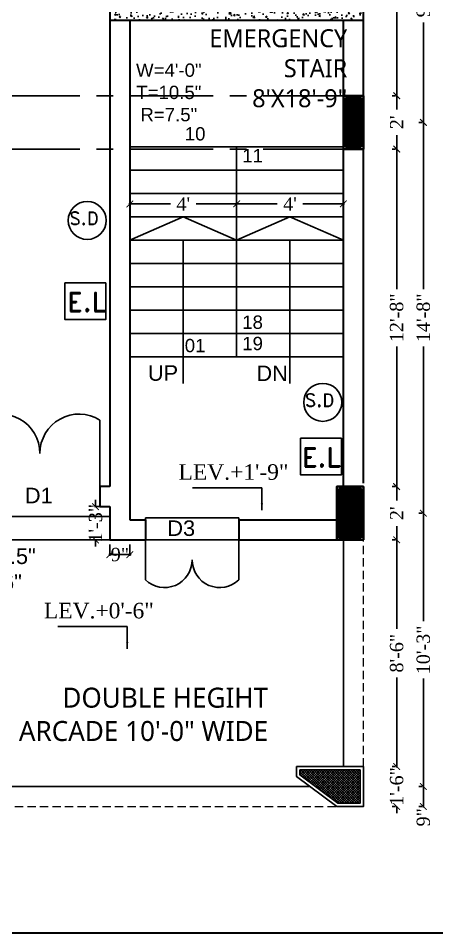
# Model space of a CAD drawing. Header units: inches. Extents: x 137014 to 144844, y -150241 to -148176.
# Drawn here: x 139399.6 to 139587.8, y -150221.1 to -149809.4 of the extents above; entities that cross this region are included whole.
import ezdxf

# ---------------------------------------------------------------- set-up
doc = ezdxf.new("R2010")
doc.units = ezdxf.units.IN
doc.header["$LTSCALE"] = 15
doc.header["$MEASUREMENT"] = 0
doc.header["$PDMODE"] = 2
for name, pattern in [('CENTER', [2, 1.25, -0.25, 0.25, -0.25]), ('DASHEDX2', [1.5, 1, -0.5]), ('HIDDEN', [0.375, 0.25, -0.125])]:
    doc.linetypes.add(name, pattern=pattern)
doc.layers.get('0').update_dxf_attribs({"linetype": 'CONTINUOUS'})
doc.layers.get('Defpoints').update_dxf_attribs({"linetype": 'CONTINUOUS'})
for name, color, linetype in [('COLUMN', 4, 'CONTINUOUS'), ('Column Hatch', 32, 'CONTINUOUS'), ('dimenion', 8, 'CONTINUOUS'), ('door', 74, 'CONTINUOUS'), ('dooted', 7, 'DASHEDX2'), ('HATCH', 252, 'CONTINUOUS'), ('stair', 31, 'CONTINUOUS'), ('TEXT', 2, 'CONTINUOUS'), ('WINDOW', 140, 'CONTINUOUS')]:
    doc.layers.add(name, color=color, linetype=linetype)
for name, color, linetype, lineweight in [('DIMENSION', 251, 'CONTINUOUS', 15), ('DOTTED', 255, 'HIDDEN', 5), ('tex2', 2, 'CONTINUOUS', 0), ('WALL', 1, 'CONTINUOUS', 30)]:
    doc.layers.add(name, color=color, linetype=linetype, lineweight=lineweight)
doc.styles.add('arial', font='times.ttf')
doc.styles.get("Standard").update_dxf_attribs({"font": 'romand.shx', "height": 8})
doc.styles.add('times', font='times.ttf', dxfattribs={"height": 6})
doc.dimstyles.new('ms-4', dxfattribs={"dimscale": 96, "dimtxt": 0.0625, "dimasz": 0.03125, "dimexe": 0.03125, "dimexo": 0.03125, "dimgap": 0.02, "dimtad": 0, "dimdec": 1, "dimzin": 0, "dimdsep": 46, "dimlunit": 4, "dimtxsty": 'arial', "dimblk": 'ARCHTICK', "dimcen": 0.09, "dimdle": 0.03125, "dimclrt": 3, "dimadec": 0, "dimazin": 0, "dimtfac": 1, "dimtdec": 1, "dimtofl": 0, "dimtmove": 2, "dimatfit": 3, "dimfxl": 1, "dimtolj": 1, "dimtzin": 0, "dimarcsym": 0})
doc.dimstyles.new('NAUMAN', dxfattribs={"dimtxt": 7, "dimasz": 3, "dimexe": 0.5, "dimexo": 2, "dimgap": 3, "dimtad": 0, "dimdec": 1, "dimzin": 0, "dimdsep": 46, "dimlunit": 4, "dimtxsty": 'times', "dimblk1": 'ARCHTICK', "dimblk2": 'ARCHTICK', "dimsah": 1, "dimcen": 0, "dimdle": 0.5, "dimclrd": 256, "dimclre": 256, "dimclrt": 2, "dimadec": 0, "dimazin": 0, "dimtfac": 1, "dimtdec": 1, "dimtix": 1, "dimtofl": 0, "dimtmove": 1, "dimatfit": 3, "dimldrblk": 'ARCHTICK', "dimfxl": 4, "dimtolj": 1, "dimtzin": 0, "dimarcsym": 0})

# ---------------------------------------------------------------- blocks, each defined once
blk = doc.blocks.new('_ARCHTICK')
at = {"color": 0, "linetype": 'ByBlock', "const_width": 0.15}
blk.add_lwpolyline([(-0.5, -0.5), (0.5, 0.5)], dxfattribs=at)
blk = doc.blocks.new('*D878')
at = {"layer": 'Defpoints', "color": 0, "ltscale": 5, "transparency": 16777216}
for p in [(139497.81, -149888.26), (139545.81, -149888.26), (139545.81, -149893.01)]:
    blk.add_point(p, dxfattribs=at)
at = {"layer": 'dimenion', "lineweight": -2, "ltscale": 5, "transparency": 16777216}
for p, q in [((139497.81, -149890.26), (139497.81, -149893.51)), ((139545.81, -149890.26), (139545.81, -149893.51)), ((139497.31, -149893.01), (139516.06, -149893.01)), ((139546.31, -149893.01), (139527.57, -149893.01))]:
    blk.add_line(p, q, dxfattribs=at)
at = {"layer": 'dimenion', "lineweight": -2, "ltscale": 5, "transparency": 16777216, "xscale": 3, "yscale": 3, "zscale": 3, "rotation": 180}
blk.add_blockref('_ARCHTICK', (139497.81, -149893.01), dxfattribs=at)
at = {"layer": 'dimenion', "lineweight": -2, "ltscale": 5, "transparency": 16777216, "xscale": 3, "yscale": 3, "zscale": 3}
blk.add_blockref('_ARCHTICK', (139545.81, -149893.01), dxfattribs=at)
at = {"layer": 'dimenion', "color": 2, "ltscale": 5, "transparency": 16777216, "insert": (139521.81, -149893.01), "char_height": 6, "attachment_point": 5, "style": 'times'}
blk.add_mtext("\\A1;4'", dxfattribs=at)
blk = doc.blocks.new('*D879')
at = {"layer": 'Defpoints', "color": 0, "ltscale": 5, "transparency": 16777216}
for p in [(139449.81, -149888.26), (139497.81, -149888.26), (139449.81, -149893.01)]:
    blk.add_point(p, dxfattribs=at)
at = {"layer": 'dimenion', "lineweight": -2, "ltscale": 5, "transparency": 16777216}
for p, q in [((139449.81, -149890.26), (139449.81, -149893.51)), ((139497.81, -149890.26), (139497.81, -149893.51)), ((139449.31, -149893.01), (139468.06, -149893.01)), ((139498.31, -149893.01), (139479.57, -149893.01))]:
    blk.add_line(p, q, dxfattribs=at)
at = {"layer": 'dimenion', "lineweight": -2, "ltscale": 5, "transparency": 16777216, "xscale": 3, "yscale": 3, "zscale": 3, "rotation": 180}
blk.add_blockref('_ARCHTICK', (139449.81, -149893.01), dxfattribs=at)
at = {"layer": 'dimenion', "lineweight": -2, "ltscale": 5, "transparency": 16777216, "xscale": 3, "yscale": 3, "zscale": 3}
blk.add_blockref('_ARCHTICK', (139497.81, -149893.01), dxfattribs=at)
at = {"layer": 'dimenion', "color": 2, "ltscale": 5, "transparency": 16777216, "insert": (139473.81, -149893.01), "char_height": 6, "attachment_point": 5, "style": 'times'}
blk.add_mtext("\\A1;4'", dxfattribs=at)
blk = doc.blocks.new('*D880')
at = {"layer": 'Defpoints', "color": 0, "ltscale": 5, "transparency": 16777216}
for p in [(139440.81, -150029.28), (139434.36, -150044.28), (139440.81, -150044.28)]:
    blk.add_point(p, dxfattribs=at)
at = {"layer": 'dimenion', "lineweight": -2, "ltscale": 5, "transparency": 16777216}
for p, q in [((139434.36, -150029.28), (139434.36, -150026.28)), ((139438.81, -150029.28), (139433.86, -150029.28)), ((139438.81, -150044.28), (139433.86, -150044.28)), ((139434.36, -150044.28), (139434.36, -150047.28))]:
    blk.add_line(p, q, dxfattribs=at)
at = {"layer": 'dimenion', "lineweight": -2, "ltscale": 5, "transparency": 16777216, "xscale": 3, "yscale": 3, "zscale": 3}
for p, rotation in [((139434.36, -150029.28), 270), ((139434.36, -150044.28), 90)]:
    blk.add_blockref('_ARCHTICK', p, dxfattribs=dict(at, rotation=rotation))
at = {"layer": 'dimenion', "color": 2, "ltscale": 5, "transparency": 16777216, "insert": (139434.36, -150036.78), "char_height": 6, "attachment_point": 5, "rotation": 90, "style": 'times'}
blk.add_mtext('\\A1;1\'-3"', dxfattribs=at)
blk = doc.blocks.new('*D881')
at = {"layer": 'Defpoints', "color": 0, "ltscale": 5, "transparency": 16777216}
for p in [(139440.81, -150044.28), (139449.81, -150044.28), (139440.81, -150050.87)]:
    blk.add_point(p, dxfattribs=at)
at = {"layer": 'dimenion', "lineweight": -2, "ltscale": 5, "transparency": 16777216}
for p, q in [((139440.81, -150046.28), (139440.81, -150051.37)), ((139449.81, -150046.28), (139449.81, -150051.37)), ((139450.31, -150050.87), (139440.31, -150050.87))]:
    blk.add_line(p, q, dxfattribs=at)
at = {"layer": 'dimenion', "lineweight": -2, "ltscale": 5, "transparency": 16777216, "xscale": 3, "yscale": 3, "zscale": 3, "rotation": 180}
blk.add_blockref('_ARCHTICK', (139440.81, -150050.87), dxfattribs=at)
at = {"layer": 'dimenion', "lineweight": -2, "ltscale": 5, "transparency": 16777216, "xscale": 3, "yscale": 3, "zscale": 3}
blk.add_blockref('_ARCHTICK', (139449.81, -150050.87), dxfattribs=at)
at = {"layer": 'dimenion', "color": 2, "ltscale": 5, "transparency": 16777216, "insert": (139445.31, -150050.87), "char_height": 6, "attachment_point": 5, "style": 'times'}
blk.add_mtext('\\A1;9"', dxfattribs=at)
blk = doc.blocks.new('ddd')
at = {"layer": 'Column Hatch', "lineweight": 35}
h = blk.add_hatch(dxfattribs=at)
h.set_pattern_fill('ANSI37', color=256, scale=6, angle=270)
h.paths.add_polyline_path([(1, -23), (11, -23), (11, -1), (1, -1)])
at = {"layer": 'COLUMN', "lineweight": 35}
blk.add_lwpolyline([(0, -24), (12, -24), (12, 0), (0, 0)], close=True, dxfattribs=at)
at = {"layer": 'Column Hatch', "lineweight": 35}
blk.add_lwpolyline([(1, -23), (11, -23), (11, -1), (1, -1)], close=True, dxfattribs=at)
blk = doc.blocks.new('*D919')
at = {"layer": 'Defpoints', "color": 0, "ltscale": 5, "transparency": 16777216}
for p in [(139581.81, -149744.28), (139581.81, -149856.28), (139581.81, -149856.28)]:
    blk.add_point(p, dxfattribs=at)
at = {"layer": 'HATCH', "lineweight": -2, "ltscale": 5, "transparency": 16777216}
for p, q in [((139579.81, -149744.28), (139581.31, -149744.28)), ((139581.81, -149743.78), (139581.81, -149789.24)), ((139581.81, -149856.78), (139581.81, -149811.33)), ((139579.81, -149856.28), (139581.31, -149856.28))]:
    blk.add_line(p, q, dxfattribs=at)
at = {"layer": 'HATCH', "lineweight": -2, "ltscale": 5, "transparency": 16777216, "xscale": 3, "yscale": 3, "zscale": 3}
for p, rotation in [((139581.81, -149744.28), 90), ((139581.81, -149856.28), 270)]:
    blk.add_blockref('_ARCHTICK', p, dxfattribs=dict(at, rotation=rotation))
at = {"layer": 'HATCH', "color": 2, "ltscale": 5, "transparency": 16777216, "insert": (139581.81, -149800.28), "char_height": 6, "attachment_point": 5, "rotation": 90, "style": 'times'}
blk.add_mtext('\\A1;9\'-4"', dxfattribs=at)
blk = doc.blocks.new('*D920')
at = {"layer": 'Defpoints', "color": 0, "ltscale": 5, "transparency": 16777216}
for p in [(139581.81, -149856.28), (139581.81, -150032.28), (139581.81, -150032.28)]:
    blk.add_point(p, dxfattribs=at)
at = {"layer": 'HATCH', "lineweight": -2, "ltscale": 5, "transparency": 16777216}
for p, q in [((139579.81, -149856.28), (139581.31, -149856.28)), ((139581.81, -149855.78), (139581.81, -149931.37)), ((139581.81, -150032.78), (139581.81, -149957.2)), ((139579.81, -150032.28), (139581.31, -150032.28))]:
    blk.add_line(p, q, dxfattribs=at)
at = {"layer": 'HATCH', "lineweight": -2, "ltscale": 5, "transparency": 16777216, "xscale": 3, "yscale": 3, "zscale": 3}
for p, rotation in [((139581.81, -149856.28), 90), ((139581.81, -150032.28), 270)]:
    blk.add_blockref('_ARCHTICK', p, dxfattribs=dict(at, rotation=rotation))
at = {"layer": 'HATCH', "color": 2, "ltscale": 5, "transparency": 16777216, "insert": (139581.81, -149944.28), "char_height": 6, "attachment_point": 5, "rotation": 90, "style": 'times'}
blk.add_mtext('\\A1;14\'-8"', dxfattribs=at)
blk = doc.blocks.new('*D921')
at = {"layer": 'Defpoints', "color": 0, "ltscale": 5, "transparency": 16777216}
for p in [(139581.81, -150032.28), (139581.81, -150155.28), (139581.81, -150155.28)]:
    blk.add_point(p, dxfattribs=at)
at = {"layer": 'HATCH', "lineweight": -2, "ltscale": 5, "transparency": 16777216}
for p, q in [((139579.81, -150032.28), (139581.31, -150032.28)), ((139581.81, -150031.78), (139581.81, -150080.87)), ((139581.81, -150155.78), (139581.81, -150106.7)), ((139579.81, -150155.28), (139581.31, -150155.28))]:
    blk.add_line(p, q, dxfattribs=at)
at = {"layer": 'HATCH', "lineweight": -2, "ltscale": 5, "transparency": 16777216, "xscale": 3, "yscale": 3, "zscale": 3}
for p, rotation in [((139581.81, -150032.28), 90), ((139581.81, -150155.28), 270)]:
    blk.add_blockref('_ARCHTICK', p, dxfattribs=dict(at, rotation=rotation))
at = {"layer": 'HATCH', "color": 2, "ltscale": 5, "transparency": 16777216, "insert": (139581.81, -150093.78), "char_height": 6, "attachment_point": 5, "rotation": 90, "style": 'times'}
blk.add_mtext('\\A1;10\'-3"', dxfattribs=at)
blk = doc.blocks.new('*D922')
at = {"layer": 'Defpoints', "color": 0, "ltscale": 5, "transparency": 16777216}
for p in [(139581.81, -150155.28), (139581.81, -150164.28), (139581.81, -150164.28)]:
    blk.add_point(p, dxfattribs=at)
at = {"layer": 'HATCH', "lineweight": -2, "ltscale": 5, "transparency": 16777216}
for p, q in [((139579.81, -150155.28), (139581.31, -150155.28)), ((139581.81, -150154.78), (139581.81, -150164.78)), ((139579.81, -150164.28), (139581.31, -150164.28))]:
    blk.add_line(p, q, dxfattribs=at)
at = {"layer": 'HATCH', "lineweight": -2, "ltscale": 5, "transparency": 16777216, "xscale": 3, "yscale": 3, "zscale": 3}
for p, rotation in [((139581.81, -150155.28), 90), ((139581.81, -150164.28), 270)]:
    blk.add_blockref('_ARCHTICK', p, dxfattribs=dict(at, rotation=rotation))
at = {"layer": 'HATCH', "color": 2, "ltscale": 5, "transparency": 16777216, "insert": (139581.81, -150169.13), "char_height": 6, "attachment_point": 5, "rotation": 90, "style": 'times'}
blk.add_mtext('\\A1;9"', dxfattribs=at)
blk = doc.blocks.new('*D927')
at = {"layer": 'Defpoints', "color": 0, "ltscale": 5, "transparency": 16777216}
for p in [(139569.81, -149732.28), (139569.81, -149844.28), (139569.81, -149844.28)]:
    blk.add_point(p, dxfattribs=at)
at = {"layer": 'HATCH', "lineweight": -2, "ltscale": 5, "transparency": 16777216}
for p, q in [((139567.81, -149732.28), (139569.31, -149732.28)), ((139569.81, -149731.78), (139569.81, -149777.24)), ((139569.81, -149844.78), (139569.81, -149799.33)), ((139567.81, -149844.28), (139569.31, -149844.28))]:
    blk.add_line(p, q, dxfattribs=at)
at = {"layer": 'HATCH', "lineweight": -2, "ltscale": 5, "transparency": 16777216, "xscale": 3, "yscale": 3, "zscale": 3}
for p, rotation in [((139569.81, -149732.28), 90), ((139569.81, -149844.28), 270)]:
    blk.add_blockref('_ARCHTICK', p, dxfattribs=dict(at, rotation=rotation))
at = {"layer": 'HATCH', "color": 2, "ltscale": 5, "transparency": 16777216, "insert": (139569.81, -149788.28), "char_height": 6, "attachment_point": 5, "rotation": 90, "style": 'times'}
blk.add_mtext('\\A1;9\'-4"', dxfattribs=at)
blk = doc.blocks.new('*D928')
at = {"layer": 'Defpoints', "color": 0, "ltscale": 5, "transparency": 16777216}
for p in [(139569.81, -149844.28), (139569.81, -149868.28), (139569.81, -149868.28)]:
    blk.add_point(p, dxfattribs=at)
at = {"layer": 'HATCH', "lineweight": -2, "ltscale": 5, "transparency": 16777216}
for p, q in [((139567.81, -149844.28), (139569.31, -149844.28)), ((139569.81, -149843.78), (139569.81, -149850.55)), ((139569.81, -149868.78), (139569.81, -149862.01)), ((139567.81, -149868.28), (139569.31, -149868.28))]:
    blk.add_line(p, q, dxfattribs=at)
at = {"layer": 'HATCH', "lineweight": -2, "ltscale": 5, "transparency": 16777216, "xscale": 3, "yscale": 3, "zscale": 3}
for p, rotation in [((139569.81, -149844.28), 90), ((139569.81, -149868.28), 270)]:
    blk.add_blockref('_ARCHTICK', p, dxfattribs=dict(at, rotation=rotation))
at = {"layer": 'HATCH', "color": 2, "ltscale": 5, "transparency": 16777216, "insert": (139569.81, -149856.28), "char_height": 6, "attachment_point": 5, "rotation": 90, "style": 'times'}
blk.add_mtext("\\A1;2'", dxfattribs=at)
blk = doc.blocks.new('*D929')
at = {"layer": 'Defpoints', "color": 0, "ltscale": 5, "transparency": 16777216}
for p in [(139569.81, -149868.28), (139569.81, -150020.28), (139569.81, -150020.28)]:
    blk.add_point(p, dxfattribs=at)
at = {"layer": 'HATCH', "lineweight": -2, "ltscale": 5, "transparency": 16777216}
for p, q in [((139567.81, -149868.28), (139569.31, -149868.28)), ((139569.81, -149867.78), (139569.81, -149931.37)), ((139569.81, -150020.78), (139569.81, -149957.2)), ((139567.81, -150020.28), (139569.31, -150020.28))]:
    blk.add_line(p, q, dxfattribs=at)
at = {"layer": 'HATCH', "lineweight": -2, "ltscale": 5, "transparency": 16777216, "xscale": 3, "yscale": 3, "zscale": 3}
for p, rotation in [((139569.81, -149868.28), 90), ((139569.81, -150020.28), 270)]:
    blk.add_blockref('_ARCHTICK', p, dxfattribs=dict(at, rotation=rotation))
at = {"layer": 'HATCH', "color": 2, "ltscale": 5, "transparency": 16777216, "insert": (139569.81, -149944.28), "char_height": 6, "attachment_point": 5, "rotation": 90, "style": 'times'}
blk.add_mtext('\\A1;12\'-8"', dxfattribs=at)
blk = doc.blocks.new('*D930')
at = {"layer": 'Defpoints', "color": 0, "ltscale": 5, "transparency": 16777216}
for p in [(139569.81, -150020.28), (139569.81, -150044.28), (139569.81, -150044.28)]:
    blk.add_point(p, dxfattribs=at)
at = {"layer": 'HATCH', "lineweight": -2, "ltscale": 5, "transparency": 16777216}
for p, q in [((139567.81, -150020.28), (139569.31, -150020.28)), ((139569.81, -150019.78), (139569.81, -150026.55)), ((139569.81, -150044.78), (139569.81, -150038.01)), ((139567.81, -150044.28), (139569.31, -150044.28))]:
    blk.add_line(p, q, dxfattribs=at)
at = {"layer": 'HATCH', "lineweight": -2, "ltscale": 5, "transparency": 16777216, "xscale": 3, "yscale": 3, "zscale": 3}
for p, rotation in [((139569.81, -150020.28), 90), ((139569.81, -150044.28), 270)]:
    blk.add_blockref('_ARCHTICK', p, dxfattribs=dict(at, rotation=rotation))
at = {"layer": 'HATCH', "color": 2, "ltscale": 5, "transparency": 16777216, "insert": (139569.81, -150032.28), "char_height": 6, "attachment_point": 5, "rotation": 90, "style": 'times'}
blk.add_mtext("\\A1;2'", dxfattribs=at)
blk = doc.blocks.new('*D931')
at = {"layer": 'Defpoints', "color": 0, "ltscale": 5, "transparency": 16777216}
for p in [(139569.81, -150044.28), (139569.81, -150146.28), (139569.81, -150146.28)]:
    blk.add_point(p, dxfattribs=at)
at = {"layer": 'HATCH', "lineweight": -2, "ltscale": 5, "transparency": 16777216}
for p, q in [((139567.81, -150044.28), (139569.31, -150044.28)), ((139569.81, -150043.78), (139569.81, -150084.33)), ((139569.81, -150146.78), (139569.81, -150106.23)), ((139567.81, -150146.28), (139569.31, -150146.28))]:
    blk.add_line(p, q, dxfattribs=at)
at = {"layer": 'HATCH', "lineweight": -2, "ltscale": 5, "transparency": 16777216, "xscale": 3, "yscale": 3, "zscale": 3}
for p, rotation in [((139569.81, -150044.28), 90), ((139569.81, -150146.28), 270)]:
    blk.add_blockref('_ARCHTICK', p, dxfattribs=dict(at, rotation=rotation))
at = {"layer": 'HATCH', "color": 2, "ltscale": 5, "transparency": 16777216, "insert": (139569.81, -150095.28), "char_height": 6, "attachment_point": 5, "rotation": 90, "style": 'times'}
blk.add_mtext('\\A1;8\'-6"', dxfattribs=at)
blk = doc.blocks.new('*D932')
at = {"layer": 'Defpoints', "color": 0, "ltscale": 5, "transparency": 16777216}
for p in [(139569.81, -150146.28), (139569.81, -150164.28), (139569.81, -150164.28)]:
    blk.add_point(p, dxfattribs=at)
at = {"layer": 'HATCH', "lineweight": -2, "ltscale": 5, "transparency": 16777216}
for p, q in [((139569.81, -150146.28), (139569.81, -150143.28)), ((139567.81, -150146.28), (139569.31, -150146.28)), ((139567.81, -150164.28), (139569.31, -150164.28)), ((139569.81, -150164.28), (139569.81, -150167.28))]:
    blk.add_line(p, q, dxfattribs=at)
at = {"layer": 'HATCH', "lineweight": -2, "ltscale": 5, "transparency": 16777216, "xscale": 3, "yscale": 3, "zscale": 3}
for p, rotation in [((139569.81, -150146.28), 270), ((139569.81, -150164.28), 90)]:
    blk.add_blockref('_ARCHTICK', p, dxfattribs=dict(at, rotation=rotation))
at = {"layer": 'HATCH', "color": 2, "ltscale": 5, "transparency": 16777216, "insert": (139569.81, -150155.28), "char_height": 6, "attachment_point": 5, "rotation": 90, "style": 'times'}
blk.add_mtext('\\A1;1\'-6"', dxfattribs=at)

msp = doc.modelspace()

# ---------------------------------------------------------------- hatches: boundary and pattern name
at = {"layer": 'Column Hatch', "lineweight": 35}
h = msp.add_hatch(dxfattribs=at)
h.set_pattern_fill('ANSI37', color=256, scale=0.25)
h.set_pattern_definition([(45, (139545.8148, -150003.28335), (-0.561266, 0.561266), []), (135, (139545.8148, -150003.28335), (-0.561266, -0.561266), [])])
h.paths.add_polyline_path([(139546.81484, -149845.28335), (139553.81484, -149845.28335), (139553.81484, -149867.28335), (139546.81484, -149867.28335)])
at = {"layer": 'Column Hatch'}
h = msp.add_hatch(dxfattribs=at)
h.set_pattern_fill('ANSI37', color=256, scale=0.25)
h.set_pattern_definition([(45, (111053.51634, -150784.0683), (-0.561266008, 0.561266008), []), (135, (111053.51634, -150784.0683), (-0.561266008, -0.561266008), [])])
edge = h.paths.add_edge_path(flags=16)
edge.add_arc((139548.81484, -150155.28335), 0.000325, 180, 540, ccw=False)
edge = h.paths.add_edge_path(flags=0)
edge.add_arc((139524.67989, -150155.27823), 15.14421, 357.9963631, 362.0036369, ccw=False)
edge.add_arc((139535.73136, -150155.54553), 4.09189, 356.3262836, 363.6737164)
edge.add_arc((139528.24355, -150155.01605), 11.57437, 358.6766856, 361.3233144)
edge = h.paths.add_edge_path(flags=16)
edge.add_arc((139524.67989, -150155.27823), 15.14421, 357.9963631, 362.0036369, ccw=False)
edge.add_arc((139535.73136, -150155.54553), 4.09189, 356.3262836, 363.6737164)
edge.add_arc((139528.24355, -150155.01605), 11.57437, 358.6766856, 361.3233144)
h.paths.add_polyline_path([(139553.31484, -150147.78335), (139526.31484, -150147.78335), (139526.31484, -150150.03335), (139543.31484, -150162.78335), (139553.31484, -150162.78335)])
edge = h.paths.add_edge_path(flags=0)
edge.add_arc((139535.73136, -150155.54553), 4.09189, 356.3262836, 363.6737164, ccw=False)
edge.add_arc((139553.03114, -150155.27823), 13.22691, 177.705781, 182.294219, ccw=False)
edge.add_arc((139528.24355, -150155.01605), 11.57437, 358.6766856, 361.3233144, ccw=False)
edge = h.paths.add_edge_path(flags=16)
edge.add_line((139539.81484, -150154.75758), (139539.80242, -150154.74875))
edge.add_arc((139507.1548, -150155.48535), 32.65593, 359.4343904, 361.2925065, ccw=False)
edge.add_line((139539.80914, -150155.80772), (139539.82376, -150155.81594))
edge.add_arc((139624.63426, -150154.57174), 84.81962, 180.1255394, 180.8404902, ccw=False)
edge = h.paths.add_edge_path(flags=0)
edge.add_arc((139535.73136, -150155.54553), 4.09189, 356.3262836, 363.6737164, ccw=False)
edge.add_arc((139553.03114, -150155.27823), 13.22691, 177.705781, 182.294219, ccw=False)
edge.add_arc((139528.24355, -150155.01605), 11.57437, 358.6766856, 361.3233144, ccw=False)
at = {"layer": 'HATCH'}
h = msp.add_hatch(dxfattribs=at)
h.set_pattern_fill('AR-CONC', color=256, style=0)
h.set_pattern_definition([(50, (-957.938, -13321.3474), (7.17260183, -0.62752135), [0.75, -8.25]), (355, (-957.938, -13321.3474), (-1.38751334, 7.52192134), [0.6, -6.6]), (100.4514, (-957.3405, -13321.4), (5.78509382, 6.89439542), [0.6374019, -7.01142112]), (46.1842, (-957.938, -13319.347), (10.6724105, -1.65519014), [1.125, -12.375]), (96.6356, (-957.049, -13319.485), (9.34662706, 9.7411787), [0.9561029, -10.51713]), (351.1842, (-957.938, -13319.347), (9.34661945, 9.741186), [0.9, -9.9]), (21, (-956.938, -13319.8474), (5.96907052, -4.0261889), [0.75, -8.25]), (326, (-956.938, -13319.8474), (2.43315332, 7.25150045), [0.6, -6.6]), (71.4514, (-956.441, -13320.183), (8.40222629, 3.22530497), [0.6374019, -7.01142112]), (37.5, (-957.9382, -13321.3474), (0.121598553, 3.328938538), [0, -6.52, 0, -6.7, 0, -6.625]), (7.5, (-957.938, -13321.3474), (2.630695374, 3.94411712), [0, -3.82, 0, -6.37, 0, -2.525]), (327.5, (-960.1682, -13321.3474), (5.33822436, -0.225548717), [0, -2.5, 0, -7.8, 0, -10.35]), (317.5, (-961.168, -13321.3474), (5.83186169, 1.00104982), [0, -3.25, 0, -5.18, 0, -7.35])])
h.paths.add_polyline_path([(139449.81484, -149741.28335), (139449.81484, -149750.28335), (139440.81484, -149750.28335), (139440.81484, -149732.28335), (139554.81484, -149732.28335), (139554.81484, -149810.28335), (139440.81484, -149810.28335), (139440.81484, -149798.28335), (139449.81484, -149798.28335), (139449.81484, -149801.28335), (139545.81484, -149801.28335), (139545.81484, -149741.28335)])

# ---------------------------------------------------------------- linework, layer by layer
at = {"ltscale": 0.22}
for points in [[(139438.95996, -149928.54294), (139420.6007, -149928.54294), (139420.6007, -149945.04212), (139438.95996, -149945.04212)], [(139544.91724, -149998.46665), (139526.55798, -149998.46665), (139526.55798, -150014.96583), (139544.91724, -150014.96583)]]:
    msp.add_lwpolyline(points, close=True, dxfattribs=at)
for centre in [(139430.59258, -149900.45426), (139536.54986, -149982.33278)]:
    msp.add_circle(centre, 8.55115, dxfattribs=at)
at = {"layer": 'COLUMN', "lineweight": 35}
msp.add_lwpolyline([(139545.81484, -149844.28335), (139554.81484, -149844.28335), (139554.81484, -149868.28335), (139545.81484, -149868.28335)], close=True, dxfattribs=at)
at = {"layer": 'COLUMN'}
msp.add_lwpolyline([(139554.81484, -150146.28335), (139524.81484, -150146.28335), (139524.81484, -150150.78335), (139542.81484, -150164.28335), (139554.81484, -150164.28335), (139554.81484, -150146.28335)], dxfattribs=at)
at = {"layer": 'Column Hatch', "lineweight": 35}
msp.add_lwpolyline([(139546.81484, -149845.28335), (139553.81484, -149845.28335), (139553.81484, -149867.28335), (139546.81484, -149867.28335)], close=True, dxfattribs=at)
at = {"layer": 'Column Hatch'}
msp.add_lwpolyline([(139553.31484, -150147.78335), (139526.31484, -150147.78335), (139526.31484, -150150.03335), (139543.31484, -150162.78335), (139553.31484, -150162.78335)], close=True, dxfattribs=at)
at = {"layer": 'door'}
for p, q in [((139456.80229, -150044.28335), (139456.80229, -150062.28335)), ((139498.80229, -150044.28335), (139498.80229, -150062.28335))]:
    msp.add_line(p, q, dxfattribs=at)
for centre, start, end in [((139465.37372, -150053.28335), 226.397181, 0), ((139490.23086, -150053.28335), 180, 313.602819)]:
    msp.add_arc(centre, 12.42857, start, end, dxfattribs=at)
at = {"layer": 'dooted', "linetype": 'CENTER', "ltscale": 2}
for p, q in [((139209.81484, -149844.28335), (139545.81484, -149844.28335)), ((139209.81484, -149868.28335), (139545.81484, -149868.28335))]:
    msp.add_line(p, q, dxfattribs=at)
at = {"layer": 'DOTTED'}
for p, q in [((139554.81484, -150146.28335), (139554.81484, -150044.28335)), ((139206.81484, -150164.28335), (139542.81484, -150164.28335))]:
    msp.add_line(p, q, dxfattribs=at)
at = {"layer": 'stair'}
for p, q in [((139449.81484, -149867.28335), (139545.81484, -149867.28335)), ((139497.81484, -149867.28335), (139497.81484, -149961.78335)), ((139449.81484, -149877.78335), (139545.81484, -149877.78335)), ((139497.81484, -149888.28335), (139449.81484, -149888.28335)), ((139473.81484, -149888.28335), (139464.81484, -149888.28335)), ((139545.81484, -149888.28335), (139497.81484, -149888.28335)), ((139497.81484, -149898.78335), (139449.81484, -149898.78335)), ((139473.81484, -149898.78335), (139449.81484, -149909.28335)), ((139473.81484, -149898.78335), (139497.81484, -149909.28335)), ((139545.81484, -149898.78335), (139497.81484, -149898.78335)), ((139521.81484, -149898.78335), (139497.81484, -149909.28335)), ((139521.81484, -149898.78335), (139545.81484, -149909.28335)), ((139497.81484, -149909.28335), (139449.81484, -149909.28335)), ((139473.81484, -149909.28335), (139473.81484, -149973.80057)), ((139545.81484, -149909.28335), (139497.81484, -149909.28335)), ((139521.81484, -149909.28335), (139521.81484, -149973.80057)), ((139497.81484, -149919.78335), (139449.81484, -149919.78335)), ((139545.81484, -149919.78335), (139497.81484, -149919.78335)), ((139497.81484, -149930.28335), (139449.81484, -149930.28335)), ((139545.81484, -149930.28335), (139497.81484, -149930.28335)), ((139497.81484, -149940.78335), (139449.81484, -149940.78335)), ((139545.81484, -149940.78335), (139497.81484, -149940.78335)), ((139449.81484, -149951.28335), (139497.81484, -149951.28335)), ((139497.81484, -149951.28335), (139545.81484, -149951.28335)), ((139449.81484, -149961.78335), (139497.81484, -149961.78335)), ((139497.81484, -149961.78335), (139545.81484, -149961.78335)), ((139545.81484, -150146.28335), (139545.81484, -150044.28335)), ((139218.81484, -150155.28335), (139530.81484, -150155.28335))]:
    msp.add_line(p, q, dxfattribs=at)
at = {"layer": 'WALL'}
for p, q in [((139554.81484, -149844.28335), (139554.81484, -149732.28335)), ((139440.81484, -149798.28335), (139440.81484, -149868.03335)), ((139440.81484, -149810.28335), (139554.81484, -149810.28335)), ((139449.81484, -149810.28335), (139449.81484, -150035.28335)), ((139545.81484, -149844.28335), (139545.81484, -149810.28335)), ((139440.81484, -149868.28335), (139440.81484, -150020.28335)), ((139545.81484, -150020.28335), (139545.81484, -149868.28335)), ((139554.81484, -150018.78335), (139554.81484, -149868.28335)), ((139440.81484, -150020.28335), (139436.31484, -150020.28335)), ((139436.31484, -150020.28335), (139436.31484, -150029.28335)), ((139436.31484, -150029.28335), (139440.81484, -150029.28335)), ((139440.81484, -150029.28335), (139440.81484, -150044.28335)), ((139449.81484, -150035.28335), (139456.80229, -150035.28335)), ((139456.80229, -150035.28335), (139456.80229, -150044.28335)), ((139498.80229, -150035.28335), (139542.81484, -150035.28335)), ((139498.80229, -150035.28335), (139498.80229, -150044.28335)), ((139440.81484, -150044.28335), (139449.81484, -150044.28335)), ((139449.81484, -150044.28335), (139456.80229, -150044.28335)), ((139498.80229, -150044.28335), (139542.81484, -150044.28335)), ((139129.51063, -150221.08812), (141865.51063, -150221.08812))]:
    msp.add_line(p, q, dxfattribs=at)
at = {"layer": 'WINDOW'}
for p, q in [((139436.31484, -150020.28335), (139436.31484, -149990.28335)), ((139440.81484, -150033.78335), (139377.81484, -150033.78335)), ((139456.80229, -150034.28335), (139498.80229, -150034.28335)), ((139456.80229, -150034.28335), (139456.80229, -150035.28335)), ((139498.80229, -150035.28335), (139498.80229, -150034.28335)), ((139440.81484, -150044.28335), (139377.81484, -150044.28335)), ((139456.80229, -150044.28335), (139498.80229, -150044.28335))]:
    msp.add_line(p, q, dxfattribs=at)
for centre, start, end in [((139391.64817, -150005.28335), 0, 121.8907918), ((139426.9815, -150005.28335), 58.1092082, 180)]:
    msp.add_arc(centre, 17.66667, start, end, dxfattribs=at)

# ---------------------------------------------------------------- block references
at = {"layer": 'COLUMN', "xscale": -1}
msp.add_blockref('ddd', (139554.81484, -150020.28335), dxfattribs=at)

# ---------------------------------------------------------------- texts
at = {"ltscale": 0.22, "attachment_point": 3}
for s, insert, char_height, width in [('S.D', (139435.73823, -149896.54468), 5.915259, 5.6025929), ('E.L', (139438.81481, -149932.8783), 8.517973, 26.2972052), ('S.D', (139541.69551, -149978.4232), 5.915259, 5.6025929), ('E.L', (139544.38968, -150002.80201), 8.517973, 26.2972052)]:
    msp.add_mtext(s, dxfattribs=dict(at, insert=insert, char_height=char_height, width=width))
at = {"layer": 'tex2', "attachment_point": 5, "style": 'arial'}
for s, insert, char_height, width in [('{\\fArial|b0|i0|c0|p34;W=4\'-0"\\PT=10.5"\\PR=7.5"}', (139467.30034, -149842.83494), 6, 41.3127623), ('{\\fArial|b0|i0|c0|p34;10}', (139479.13344, -149861.48668), 6, 31.2334731), ('{\\fArial|b0|i0|c0|p34;11}', (139504.9877, -149871.26071), 6, 31.2334731), ('{\\fArial|b0|i0|c0|p34;18}', (139504.9877, -149946.28526), 6, 31.2334731), ('{\\fArial|b0|i0|c0|p34;01}', (139479.13344, -149956.80383), 6, 31.2334731), ('{\\fArial|b0|i0|c0|p34;19}', (139504.9877, -149955.88296), 6, 31.2334731), ('\\A1;LEV.+1\'-9"', (139496.4054, -150013.76819), 7, 50.6877803), ('\\A1;LEV.+0\'-6"', (139435.83484, -150076.15672), 7, 50.6877803)]:
    msp.add_mtext(s, dxfattribs=dict(at, insert=insert, char_height=char_height, width=width))
at = {"layer": 'tex2', "char_height": 7, "attachment_point": 5, "style": 'arial'}
for s, insert in [('{\\fArial|b0|i0|c0|p34;UP}', (139464.68872, -149969.16142)), ('{\\fArial|b0|i0|c0|p34;DN}', (139513.76595, -149969.24914)), ('{\\fArial|b0|i0|c0|p34;D1}', (139408.81473, -150024.27668)), ('{\\fArial|b0|i0|c0|p34;D3}', (139472.89196, -150039.02655)), ('{\\fArial|b0|i0|c0|p34;T=10.5"\\PR=6"}', (139390.3661, -150057.49274))]:
    msp.add_mtext(s, dxfattribs=dict(at, insert=insert))
at = {"layer": 'TEXT', "attachment_point": 3}
for s, insert, char_height, width in [('\\A1;{\\fTrebuchet MS|b0|i0|c0|p34;EMERGENCY \\PSTAIR\\P8\'X18\'-9"}', (139547.58125, -149814.36751), 8.1, 68.3130951), ('\\A1;\\pi22.08;{\\fTrebuchet MS|b0|i0|c0|p34;DOUBLE HEGIHT\\PARCADE 10\'-0" WIDE}', (139511.96688, -150110.7801), 9, 131.322457)]:
    msp.add_mtext(s, dxfattribs=dict(at, insert=insert, char_height=char_height, width=width))

# ---------------------------------------------------------------- dimensions: what is measured, and where the dimension line sits
at = {"layer": 'dimenion', "ltscale": 5}
for p1, p2, distance, picture, middle in [((139497.81484, -149888.26446), (139449.81484, -149888.26446), 4.74221, '*D879', (139473.81484, -149893.00666)), ((139497.81484, -149888.26446), (139545.81484, -149888.26446), -4.74221, '*D878', (139521.81484, -149893.00666)), ((139440.81484, -150029.28335), (139440.81484, -150044.28335), -6.45518, '*D880', (139434.35966, -150036.78335))]:
    dim = msp.add_aligned_dim(p1=p1, p2=p2, distance=distance, dimstyle='NAUMAN', dxfattribs=at)
    dim.commit()
    dim.dimension.update_dxf_attribs({"geometry": picture, "text_midpoint": middle})
dim = msp.add_linear_dim(base=(139440.81484, -150050.86562), p1=(139449.81484, -150044.28335), p2=(139440.81484, -150044.28335), angle=180, dimstyle='NAUMAN', dxfattribs=at)
dim.commit()
dim.dimension.update_dxf_attribs({"geometry": '*D881', "text_midpoint": (139445.31484, -150050.86562), "dimtype": 161})
at = {"layer": 'HATCH', "ltscale": 5}
for base, p1, p2, picture, middle in [((139569.81484, -149844.28335), (139569.81484, -149732.28335), (139569.81484, -149844.28335), '*D927', (139569.81484, -149788.28335)), ((139581.81484, -149856.28335), (139581.81484, -149744.28335), (139581.81484, -149856.28335), '*D919', (139581.81484, -149800.28335)), ((139569.81484, -149868.28335), (139569.81484, -149844.28335), (139569.81484, -149868.28335), '*D928', (139569.81484, -149856.28335)), ((139581.81484, -150032.28335), (139581.81484, -149856.28335), (139581.81484, -150032.28335), '*D920', (139581.81484, -149944.28335)), ((139569.81484, -150020.28335), (139569.81484, -149868.28335), (139569.81484, -150020.28335), '*D929', (139569.81484, -149944.28335)), ((139569.81484, -150044.28335), (139569.81484, -150020.28335), (139569.81484, -150044.28335), '*D930', (139569.81484, -150032.28335)), ((139581.81484, -150155.28335), (139581.81484, -150032.28335), (139581.81484, -150155.28335), '*D921', (139581.81484, -150093.78335)), ((139569.81484, -150146.28335), (139569.81484, -150044.28335), (139569.81484, -150146.28335), '*D931', (139569.81484, -150095.28335)), ((139569.81484, -150164.28335), (139569.81484, -150146.28335), (139569.81484, -150164.28335), '*D932', (139569.81484, -150155.28335))]:
    dim = msp.add_linear_dim(base=base, p1=p1, p2=p2, angle=90, dimstyle='NAUMAN', dxfattribs=at)
    dim.commit()
    dim.dimension.update_dxf_attribs({"geometry": picture, "text_midpoint": middle})
dim = msp.add_linear_dim(base=(139581.81484, -150164.28335), p1=(139581.81484, -150155.28335), p2=(139581.81484, -150164.28335), angle=90, dimstyle='NAUMAN', dxfattribs=at)
dim.commit()
dim.dimension.update_dxf_attribs({"geometry": '*D922', "text_midpoint": (139581.81484, -150169.12998), "dimtype": 160})

# ---------------------------------------------------------------- leaders
at = {"layer": 'DIMENSION'}
for points in [[(139509.17122, -150030.85243), (139509.17122, -150020.78658), (139477.99551, -150020.78658)], [(139448.60066, -150093.24096), (139448.60066, -150083.17511), (139417.42495, -150083.17511)]]:
    msp.add_leader(points, dimstyle='ms-4', override={"dimgap": 0.02, "dimtad": 0, "dimfxl": 12, "dimfxlon": 1, "dimarcsym": 1}, dxfattribs=at)

doc.saveas('drawing.dxf')
